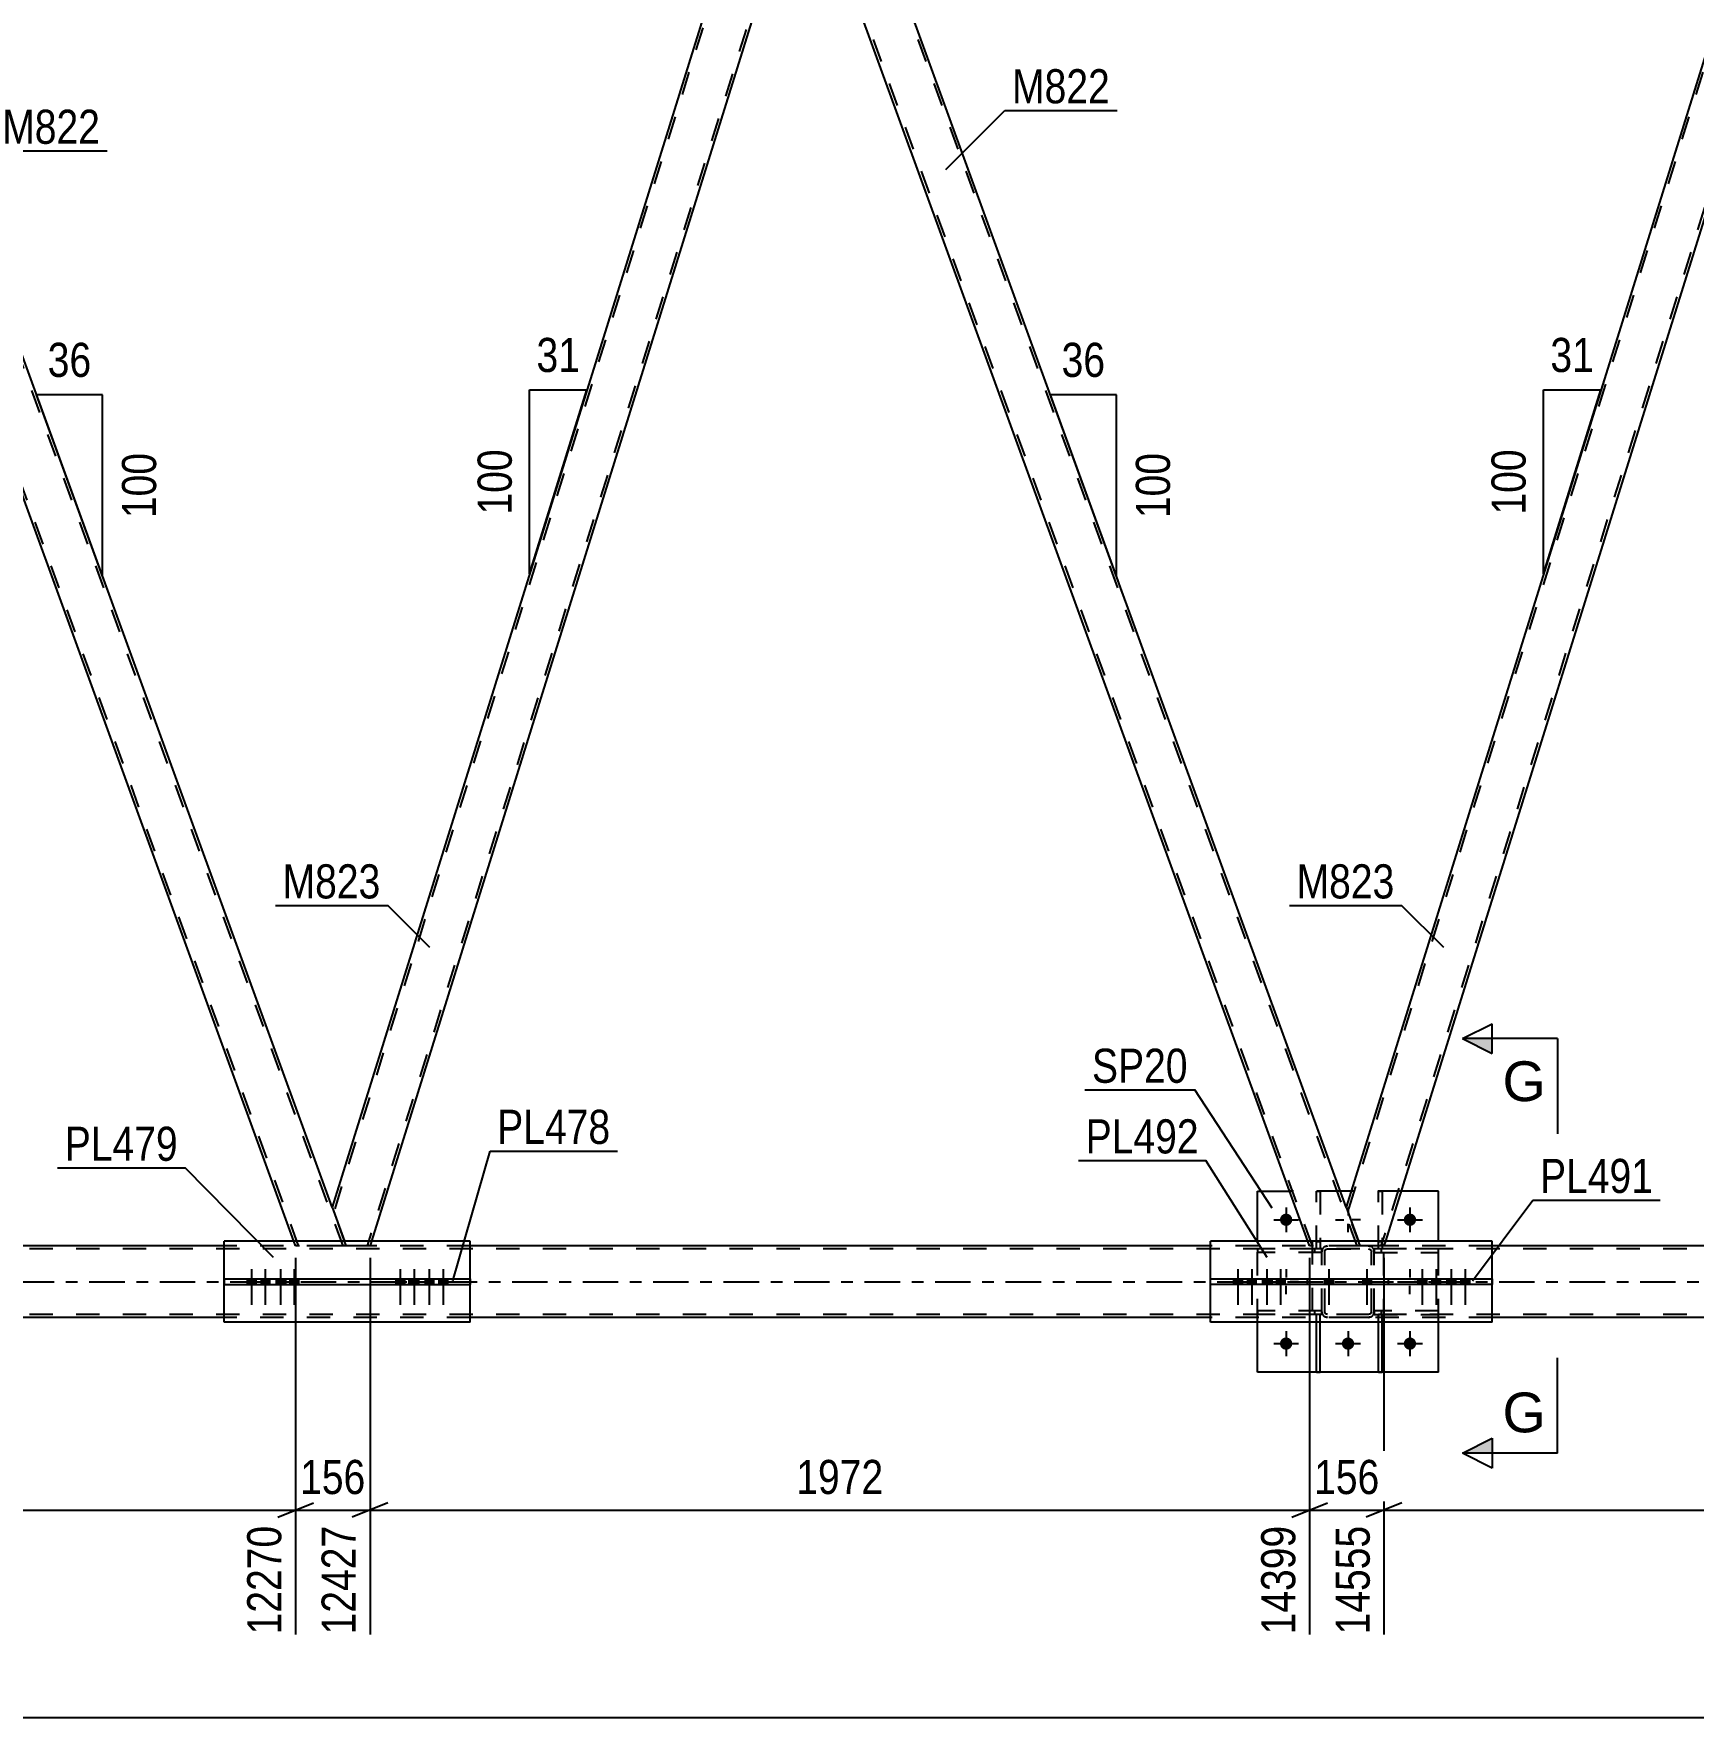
# Model space of a CAD drawing. Header units: millimetres. Extents: x -57 to 784, y -442 to 152.
# Drawn here: x 506.7 to 646.1, y -162.6 to -21.2 of the extents above; entities that cross this region are included whole.
import ezdxf

# ---------------------------------------------------------------- set-up
doc = ezdxf.new("R2010")
doc.units = ezdxf.units.MM
doc.linetypes.add('DXK_LINE_DOT2', pattern=[3.9198, 1.9599, -1.9599])
doc.linetypes.add('DXK_LINE_DOT3', pattern=[5.9187, 2.979, -0.9799, 0.9799, -0.9799])
doc.styles.add('Arial', font='ARIAL.TTF', dxfattribs={"height": 0.2})
doc.styles.add('Arial Narrow', font='ARIALN.TTF', dxfattribs={"height": 0.2})

# ---------------------------------------------------------------- blocks, each defined once
blk = doc.blocks.new('Part-761523242-6177 - 5969')
at = {"color": 2, "linetype": 'Continuous'}
for p, q in [((629.21, -122.59), (605.56, -122.59)), ((605.56, -125.75), (605.56, -122.59)), ((629.21, -125.75), (629.21, -122.59)), ((605.56, -129.39), (605.56, -126.23)), ((629.21, -129.39), (629.21, -126.23)), ((629.21, -129.39), (605.56, -129.39))]:
    blk.add_line(p, q, dxfattribs=at)
at = {"color": 7, "linetype": 'DXK_LINE_DOT2'}
for p, q in [((605.56, -126.23), (605.56, -125.75)), ((629.21, -126.23), (629.21, -125.75))]:
    blk.add_line(p, q, dxfattribs=at)
blk = doc.blocks.new('Part-761523242-6058 - 5969')
at = {"color": 2, "linetype": 'Continuous'}
for p, q in [((609.5, -122.59), (609.5, -118.4)), ((609.5, -118.4), (612.19, -118.4)), ((617.36, -118.4), (616.45, -118.4)), ((624.7, -118.4), (621.55, -118.4)), ((624.7, -122.59), (624.7, -118.4)), ((609.5, -133.6), (609.5, -129.39)), ((624.7, -133.6), (624.7, -129.39)), ((624.7, -133.6), (609.5, -133.6))]:
    blk.add_line(p, q, dxfattribs=at)
at = {"color": 7, "linetype": 'DXK_LINE_DOT2'}
for p, q in [((616.45, -118.4), (612.19, -118.4)), ((621.55, -118.4), (617.36, -118.4)), ((609.5, -129.39), (609.5, -122.59)), ((624.7, -129.39), (624.7, -122.59))]:
    blk.add_line(p, q, dxfattribs=at)
blk = doc.blocks.new('Part-761523242-6067 - 5969')
at = {"color": 7, "linetype": 'DXK_LINE_DOT2'}
for p, q in [((614.9, -123.48), (614.93, -123.3)), ((614.93, -123.3), (614.9, -123.48)), ((614.9, -128.52), (614.9, -123.48)), ((615.14, -123.48), (615.16, -123.39)), ((615.14, -128.52), (615.14, -123.48)), ((615.16, -123.39), (615.21, -123.31)), ((615.19, -123.04), (615.38, -123)), ((615.38, -123), (615.19, -123.04)), ((615.21, -123.31), (615.29, -123.26)), ((615.29, -123.26), (615.38, -123.24)), ((618.82, -123), (615.38, -123)), ((615.38, -123.24), (618.82, -123.24)), ((618.82, -123), (619, -123.04)), ((619, -123.04), (618.82, -123)), ((618.82, -123.24), (618.91, -123.26)), ((618.91, -123.26), (618.99, -123.31)), ((618.99, -123.31), (619.04, -123.39)), ((619.04, -123.39), (619.06, -123.48)), ((619.06, -128.52), (619.06, -123.48)), ((619.26, -123.3), (619.3, -123.48)), ((619.3, -123.48), (619.26, -123.3)), ((619.3, -128.52), (619.3, -123.48)), ((614.93, -128.7), (614.9, -128.52)), ((614.9, -128.52), (614.93, -128.7)), ((615.16, -128.61), (615.14, -128.52)), ((615.21, -128.69), (615.16, -128.61)), ((619.04, -128.61), (618.99, -128.69)), ((619.06, -128.52), (619.04, -128.61)), ((619.3, -128.52), (619.26, -128.7)), ((619.26, -128.7), (619.3, -128.52)), ((615.38, -129), (615.19, -128.96)), ((615.19, -128.96), (615.38, -129)), ((615.29, -128.74), (615.21, -128.69)), ((615.38, -128.76), (615.29, -128.74)), ((618.82, -128.76), (615.38, -128.76)), ((618.82, -129), (615.38, -129)), ((618.91, -128.74), (618.82, -128.76)), ((619, -128.96), (618.82, -129)), ((618.82, -129), (619, -128.96)), ((618.99, -128.69), (618.91, -128.74))]:
    blk.add_line(p, q, dxfattribs=at)
at = {"color": 7, "linetype": 'DXK_LINE_DOT3'}
blk.add_line((617.1, -126), (617.1, -126), dxfattribs=at)
at = {"color": 7, "linetype": 'DXK_LINE_DOT2'}
for centre, start, end in [((615.38, -123.48), 112.5, 157.5), ((615.38, -123.48), 112.5, 157.5), ((618.82, -123.48), 22.5, 67.5), ((618.82, -123.48), 22.5, 67.5), ((615.38, -128.52), 202.5, 247.5), ((615.38, -128.52), 202.5, 247.5), ((618.82, -128.52), 292.5, 337.5), ((618.82, -128.52), 292.5, 337.5)]:
    blk.add_arc(centre, 0.48, start, end, dxfattribs=at)
blk = doc.blocks.new('Part-761523242-6092 - 5969')
at = {"color": 7, "linetype": 'DXK_LINE_DOT2'}
for p, q in [((720.01, -123.24), (37.91, -123.24)), ((543.4, -123), (522.74, -123)), ((629.21, -123), (605.56, -123)), ((720.01, -128.76), (37.91, -128.76)), ((543.4, -129), (522.74, -129)), ((629.21, -129), (605.56, -129))]:
    blk.add_line(p, q, dxfattribs=at)
at = {"color": 2, "linetype": 'Continuous'}
for p, q in [((522.74, -123), (458.94, -123)), ((605.56, -123), (543.4, -123)), ((693.01, -123), (629.21, -123)), ((522.74, -129), (458.94, -129)), ((605.56, -129), (543.4, -129)), ((693.01, -129), (629.21, -129))]:
    blk.add_line(p, q, dxfattribs=at)
at = {"color": 7, "linetype": 'DXK_LINE_DOT3'}
blk.add_line((37.91, -126), (720.01, -126), dxfattribs=at)
blk = doc.blocks.new('Part-761523242-6102 - 5969')
at = {"color": 2, "linetype": 'Continuous'}
for p, q in [((568.38, -2.4), (531.81, -119.75)), ((571.37, -6.25), (569.97, -2.4)), ((571.37, -6.25), (535.11, -122.59)), ((531.81, -119.75), (532.84, -122.59))]:
    blk.add_line(p, q, dxfattribs=at)
at = {"color": 7, "linetype": 'DXK_LINE_DOT2'}
for p, q in [((568.76, -2), (531.94, -120.12)), ((568.51, -2), (568.38, -2.4)), ((569.82, -2), (568.51, -2)), ((569.97, -2.4), (569.82, -2)), ((571.24, -5.88), (534.73, -123)), ((532.99, -123), (532.84, -122.59)), ((535.11, -122.59), (534.98, -123)), ((534.98, -123), (532.99, -123))]:
    blk.add_line(p, q, dxfattribs=at)
blk = doc.blocks.new('Part-761523242-6107 - 5969')
at = {"color": 2, "linetype": 'Continuous'}
for p, q in [((653.52, -2.4), (616.94, -119.75)), ((656.51, -6.25), (655.1, -2.4)), ((656.51, -6.25), (620.24, -122.59)), ((616.94, -119.75), (617.97, -122.59))]:
    blk.add_line(p, q, dxfattribs=at)
at = {"color": 7, "linetype": 'DXK_LINE_DOT2'}
for p, q in [((653.89, -2), (617.07, -120.12)), ((653.64, -2), (653.52, -2.4)), ((654.96, -2), (653.64, -2)), ((655.1, -2.4), (654.96, -2)), ((656.37, -5.88), (619.86, -123)), ((618.12, -123), (617.97, -122.59)), ((620.24, -122.59), (620.12, -123)), ((620.12, -123), (618.12, -123))]:
    blk.add_line(p, q, dxfattribs=at)
blk = doc.blocks.new('Part-761523242-6112 - 5969')
at = {"color": 7, "linetype": 'DXK_LINE_DOT2'}
for p, q in [((488.95, -2), (484.69, -2)), ((486.24, -6.25), (484.69, -2)), ((528.99, -123), (484.95, -2)), ((532.73, -123), (488.69, -2)), ((489.09, -2.4), (488.95, -2)), ((532.99, -123), (531.81, -119.75)), ((528.73, -123), (528.58, -122.59)), ((532.99, -123), (528.73, -123))]:
    blk.add_line(p, q, dxfattribs=at)
at = {"color": 2, "linetype": 'Continuous'}
for p, q in [((531.81, -119.75), (489.09, -2.4)), ((528.58, -122.59), (486.24, -6.25))]:
    blk.add_line(p, q, dxfattribs=at)
blk = doc.blocks.new('Part-761523242-6117 - 5969')
at = {"color": 7, "linetype": 'DXK_LINE_DOT2'}
for p, q in [((574.08, -2), (569.82, -2)), ((571.37, -6.25), (569.82, -2)), ((614.12, -123), (570.08, -2)), ((617.87, -123), (573.83, -2)), ((574.23, -2.4), (574.08, -2)), ((618.12, -123), (616.94, -119.75)), ((613.87, -123), (613.72, -122.59)), ((618.12, -123), (613.87, -123))]:
    blk.add_line(p, q, dxfattribs=at)
at = {"color": 2, "linetype": 'Continuous'}
for p, q in [((616.94, -119.75), (574.23, -2.4)), ((613.72, -122.59), (571.37, -6.25))]:
    blk.add_line(p, q, dxfattribs=at)
blk = doc.blocks.new('Part-761523242-6187 - 5969')
at = {"color": 2, "linetype": 'Continuous'}
for p, q in [((543.4, -122.59), (522.74, -122.59)), ((522.74, -125.75), (522.74, -122.59)), ((543.4, -125.75), (543.4, -122.59)), ((522.74, -129.39), (522.74, -126.23)), ((543.4, -129.39), (543.4, -126.23)), ((543.4, -129.39), (522.74, -129.39))]:
    blk.add_line(p, q, dxfattribs=at)
at = {"color": 7, "linetype": 'DXK_LINE_DOT2'}
for p, q in [((522.74, -126.23), (522.74, -125.75)), ((543.4, -126.23), (543.4, -125.75))]:
    blk.add_line(p, q, dxfattribs=at)
blk = doc.blocks.new('Part-761523242-6418 - 5969')
at = {"color": 2, "linetype": 'Continuous'}
for p, q in [((605.56, -126.23), (605.56, -125.75)), ((605.56, -125.75), (629.21, -125.75)), ((610.74, -126.23), (610.74, -125.75)), ((613.69, -126.23), (613.69, -125.75)), ((620.49, -126.23), (620.49, -125.75)), ((629.21, -125.75), (629.21, -126.23)), ((629.21, -126.23), (605.56, -126.23))]:
    blk.add_line(p, q, dxfattribs=at)
blk = doc.blocks.new('Part-761523242-6343 - 5969')
at = {"color": 7, "linetype": 'DXK_LINE_DOT2'}
for p, q in [((619.65, -123.24), (619.65, -118.4)), ((619.65, -118.4), (619.97, -118.4)), ((619.97, -118.4), (619.97, -123.24)), ((619.65, -122.64), (619.97, -122.64)), ((619.97, -123.24), (619.65, -123.24))]:
    blk.add_line(p, q, dxfattribs=at)
blk = doc.blocks.new('Part-761523242-6345 - 5969')
at = {"color": 7, "linetype": 'DXK_LINE_DOT2'}
for p, q in [((619.97, -128.76), (619.65, -128.76)), ((619.65, -129.4), (619.65, -128.76)), ((619.65, -129.36), (619.97, -129.36)), ((619.97, -129.4), (619.97, -128.76))]:
    blk.add_line(p, q, dxfattribs=at)
at = {"color": 2, "linetype": 'Continuous'}
for p, q in [((619.65, -133.6), (619.65, -129.4)), ((619.97, -133.6), (619.97, -129.4)), ((619.65, -133.6), (619.97, -133.6))]:
    blk.add_line(p, q, dxfattribs=at)
blk = doc.blocks.new('Part-761523242-6346 - 5969')
at = {"color": 7, "linetype": 'DXK_LINE_DOT2'}
for p, q in [((620.1, -122.6), (614.1, -122.6)), ((614.1, -122.6), (614.1, -129.4)), ((620.1, -129.4), (620.1, -122.6))]:
    blk.add_line(p, q, dxfattribs=at)
at = {"color": 2, "linetype": 'Continuous'}
for p, q in [((614.1, -129.4), (614.1, -129.39)), ((620.1, -129.4), (614.1, -129.4)), ((620.1, -129.39), (620.1, -129.4))]:
    blk.add_line(p, q, dxfattribs=at)
blk = doc.blocks.new('Bolt-761523242-6492 - 5969')
at = {"linetype": 'Continuous'}
for points in [[(608.2, -125.75), (607.48, -125.75), (607.48, -126.23), (608.2, -126.23)], [(609.37, -125.75), (608.65, -125.75), (608.65, -126.23), (609.37, -126.23)], [(610.64, -125.75), (609.92, -125.75), (609.92, -126.23), (610.64, -126.23)], [(611.8, -125.75), (611.08, -125.75), (611.08, -126.23), (611.8, -126.23)]]:
    blk.add_hatch(color=1, dxfattribs=at).paths.add_polyline_path(points)
at = {"color": 1, "linetype": 'Continuous'}
for p, q in [((607.48, -125.75), (607.48, -126.23)), ((607.84, -124.95), (607.84, -127.95)), ((608.2, -125.75), (608.2, -126.23)), ((608.65, -125.75), (608.65, -126.23)), ((609.01, -124.95), (609.01, -127.95)), ((609.37, -125.75), (609.37, -126.23)), ((609.92, -125.75), (609.92, -126.23)), ((610.28, -124.95), (610.28, -127.95)), ((610.64, -125.75), (610.64, -126.23)), ((611.08, -125.75), (611.08, -126.23)), ((611.44, -124.95), (611.44, -127.95)), ((611.8, -125.75), (611.8, -126.23))]:
    blk.add_line(p, q, dxfattribs=at)
blk = doc.blocks.new('Part-761523242-6428 - 5969')
at = {"color": 2, "linetype": 'Continuous'}
for p, q in [((522.74, -125.75), (543.4, -125.75)), ((522.74, -125.75), (522.74, -126.23)), ((527.92, -126.23), (527.92, -125.75)), ((538.23, -125.75), (538.23, -126.23)), ((543.4, -125.75), (543.4, -126.23)), ((522.74, -126.23), (543.4, -126.23))]:
    blk.add_line(p, q, dxfattribs=at)
blk = doc.blocks.new('Bolt-761523242-6433 - 5969')
at = {"linetype": 'Continuous'}
for points in [[(612.42, -120.8, -1), (611.38, -120.8, -1)], [(622.82, -120.8, -1), (621.78, -120.8, -1)], [(612.42, -131.2, -1), (611.38, -131.2, -1)], [(617.62, -131.2, -1), (616.58, -131.2, -1)], [(622.82, -131.2, -1), (621.78, -131.2, -1)]]:
    blk.add_hatch(color=1, dxfattribs=at).paths.add_polyline_path(points)
at = {"color": 1, "linetype": 'Continuous'}
for p, q in [((611.9, -119.76), (611.9, -121.84)), ((617.1, -119.76), (617.1, -120.45)), ((622.3, -119.76), (622.3, -121.84)), ((610.86, -120.8), (612.94, -120.8)), ((616.06, -120.8), (616.75, -120.8)), ((617.1, -121.84), (617.1, -121.15)), ((618.14, -120.8), (617.45, -120.8)), ((621.26, -120.8), (623.34, -120.8)), ((611.9, -124.96), (611.9, -125.65)), ((622.3, -124.96), (622.3, -125.65)), ((610.86, -126), (611.55, -126)), ((611.9, -127.04), (611.9, -126.35)), ((612.94, -126), (612.25, -126)), ((621.26, -126), (621.95, -126)), ((622.3, -127.04), (622.3, -126.35)), ((623.34, -126), (622.65, -126)), ((610.86, -131.2), (612.94, -131.2)), ((611.9, -130.16), (611.9, -132.24)), ((616.06, -131.2), (618.14, -131.2)), ((617.1, -130.16), (617.1, -132.24)), ((621.26, -131.2), (623.34, -131.2)), ((622.3, -130.16), (622.3, -132.24))]:
    blk.add_line(p, q, dxfattribs=at)
blk = doc.blocks.new('Bolt-761523242-6483 - 5969')
at = {"linetype": 'Continuous'}
for points in [[(615.85, -125.75), (615.13, -125.75), (615.13, -126.23), (615.85, -126.23)], [(615.85, -125.75), (615.13, -125.75), (615.13, -126.23), (615.85, -126.23)], [(619.05, -125.75), (618.33, -125.75), (618.33, -126.23), (619.05, -126.23)], [(619.05, -125.75), (618.33, -125.75), (618.33, -126.23), (619.05, -126.23)]]:
    blk.add_hatch(color=1, dxfattribs=at).paths.add_polyline_path(points)
at = {"color": 1, "linetype": 'Continuous'}
for p, q in [((615.13, -125.75), (615.13, -126.23)), ((615.13, -125.75), (615.13, -126.23)), ((615.49, -124.95), (615.49, -127.95)), ((615.49, -124.95), (615.49, -127.95)), ((615.85, -125.75), (615.85, -126.23)), ((615.85, -125.75), (615.85, -126.23)), ((618.33, -125.75), (618.33, -126.23)), ((618.33, -125.75), (618.33, -126.23)), ((618.69, -124.95), (618.69, -127.95)), ((618.69, -124.95), (618.69, -127.95)), ((619.05, -125.75), (619.05, -126.23)), ((619.05, -125.75), (619.05, -126.23))]:
    blk.add_line(p, q, dxfattribs=at)
blk = doc.blocks.new('Bolt-761523242-6493 - 5969')
at = {"linetype": 'Continuous'}
for points in [[(623.69, -125.75), (622.97, -125.75), (622.97, -126.23), (623.69, -126.23)], [(624.85, -125.75), (624.13, -125.75), (624.13, -126.23), (624.85, -126.23)], [(626.12, -125.75), (625.4, -125.75), (625.4, -126.23), (626.12, -126.23)], [(627.29, -125.75), (626.57, -125.75), (626.57, -126.23), (627.29, -126.23)]]:
    blk.add_hatch(color=1, dxfattribs=at).paths.add_polyline_path(points)
at = {"color": 1, "linetype": 'Continuous'}
for p, q in [((622.97, -125.75), (622.97, -126.23)), ((623.33, -124.95), (623.33, -127.95)), ((623.69, -125.75), (623.69, -126.23)), ((624.13, -125.75), (624.13, -126.23)), ((624.49, -124.95), (624.49, -127.95)), ((624.85, -125.75), (624.85, -126.23)), ((625.4, -125.75), (625.4, -126.23)), ((625.76, -124.95), (625.76, -127.95)), ((626.12, -125.75), (626.12, -126.23)), ((626.57, -125.75), (626.57, -126.23)), ((626.93, -124.95), (626.93, -127.95)), ((627.29, -125.75), (627.29, -126.23))]:
    blk.add_line(p, q, dxfattribs=at)
blk = doc.blocks.new('Bolt-761523242-6497 - 5969')
at = {"linetype": 'Continuous'}
for points in [[(525.38, -125.75), (524.66, -125.75), (524.66, -126.23), (525.38, -126.23)], [(526.55, -125.75), (525.83, -125.75), (525.83, -126.23), (526.55, -126.23)], [(527.82, -125.75), (527.1, -125.75), (527.1, -126.23), (527.82, -126.23)], [(528.98, -125.75), (528.26, -125.75), (528.26, -126.23), (528.98, -126.23)]]:
    blk.add_hatch(color=1, dxfattribs=at).paths.add_polyline_path(points)
at = {"color": 1, "linetype": 'Continuous'}
for p, q in [((524.66, -125.75), (524.66, -126.23)), ((525.02, -124.95), (525.02, -127.95)), ((525.38, -125.75), (525.38, -126.23)), ((525.83, -125.75), (525.83, -126.23)), ((526.19, -124.95), (526.19, -127.95)), ((526.55, -125.75), (526.55, -126.23)), ((527.1, -125.75), (527.1, -126.23)), ((527.46, -124.95), (527.46, -127.95)), ((527.82, -125.75), (527.82, -126.23)), ((528.26, -125.75), (528.26, -126.23)), ((528.62, -124.95), (528.62, -127.95)), ((528.98, -125.75), (528.98, -126.23))]:
    blk.add_line(p, q, dxfattribs=at)
blk = doc.blocks.new('Bolt-761523242-6498 - 5969')
at = {"linetype": 'Continuous'}
for points in [[(537.88, -125.75), (537.16, -125.75), (537.16, -126.23), (537.88, -126.23)], [(539.05, -125.75), (538.33, -125.75), (538.33, -126.23), (539.05, -126.23)], [(540.32, -125.75), (539.6, -125.75), (539.6, -126.23), (540.32, -126.23)], [(541.49, -125.75), (540.77, -125.75), (540.77, -126.23), (541.49, -126.23)]]:
    blk.add_hatch(color=1, dxfattribs=at).paths.add_polyline_path(points)
at = {"color": 1, "linetype": 'Continuous'}
for p, q in [((537.16, -125.75), (537.16, -126.23)), ((537.52, -124.95), (537.52, -127.95)), ((537.88, -125.75), (537.88, -126.23)), ((538.33, -125.75), (538.33, -126.23)), ((538.69, -124.95), (538.69, -127.95)), ((539.05, -125.75), (539.05, -126.23)), ((539.6, -125.75), (539.6, -126.23)), ((539.96, -124.95), (539.96, -127.95)), ((540.32, -125.75), (540.32, -126.23)), ((540.77, -125.75), (540.77, -126.23)), ((541.13, -124.95), (541.13, -127.95)), ((541.49, -125.75), (541.49, -126.23))]:
    blk.add_line(p, q, dxfattribs=at)
blk = doc.blocks.new('Part-761523242-6556 - 5969')
at = {"color": 7, "linetype": 'DXK_LINE_DOT2'}
for p, q in [((614.77, -128.76), (614.45, -128.76)), ((614.45, -129.4), (614.45, -128.76)), ((614.45, -129.36), (614.77, -129.36)), ((614.77, -129.4), (614.77, -128.76))]:
    blk.add_line(p, q, dxfattribs=at)
at = {"color": 2, "linetype": 'Continuous'}
for p, q in [((614.45, -133.6), (614.45, -129.4)), ((614.77, -133.6), (614.77, -129.4)), ((614.45, -133.6), (614.77, -133.6))]:
    blk.add_line(p, q, dxfattribs=at)
blk = doc.blocks.new('Part-761523242-6557 - 5969')
at = {"color": 7, "linetype": 'DXK_LINE_DOT2'}
for p, q in [((614.45, -123.24), (614.45, -118.4)), ((614.45, -118.4), (614.77, -118.4)), ((614.77, -118.4), (614.77, -123.24)), ((614.45, -122.64), (614.77, -122.64)), ((614.77, -123.24), (614.45, -123.24))]:
    blk.add_line(p, q, dxfattribs=at)
blk = doc.blocks.new('Part-761523242-6558 - 5969')
at = {"color": 7, "linetype": 'DXK_LINE_DOT2'}
for p, q in [((614.9, -128.44), (609.5, -128.44)), ((609.5, -128.44), (609.5, -128.76)), ((614.3, -128.76), (614.3, -128.44)), ((614.9, -128.76), (614.9, -128.44)), ((614.9, -128.76), (609.5, -128.76))]:
    blk.add_line(p, q, dxfattribs=at)
blk = doc.blocks.new('Part-761523242-6559 - 5969')
at = {"color": 7, "linetype": 'DXK_LINE_DOT2'}
for p, q in [((614.9, -123.24), (609.5, -123.24)), ((609.5, -123.24), (609.5, -123.56)), ((614.9, -123.56), (609.5, -123.56)), ((614.3, -123.56), (614.3, -123.24)), ((614.9, -123.56), (614.9, -123.24))]:
    blk.add_line(p, q, dxfattribs=at)
blk = doc.blocks.new('Part-761523242-6560 - 5969')
at = {"color": 7, "linetype": 'DXK_LINE_DOT2'}
for p, q in [((624.7, -128.44), (619.3, -128.44)), ((619.3, -128.44), (619.3, -128.76)), ((619.9, -128.76), (619.9, -128.44)), ((624.7, -128.76), (624.7, -128.44)), ((619.3, -128.76), (624.7, -128.76))]:
    blk.add_line(p, q, dxfattribs=at)
blk = doc.blocks.new('Part-761523242-6561 - 5969')
at = {"color": 7, "linetype": 'DXK_LINE_DOT2'}
for p, q in [((624.7, -123.24), (619.3, -123.24)), ((619.3, -123.24), (619.3, -123.56)), ((619.3, -123.56), (624.7, -123.56)), ((619.9, -123.56), (619.9, -123.24)), ((624.7, -123.56), (624.7, -123.24))]:
    blk.add_line(p, q, dxfattribs=at)
blk = doc.blocks.new('StraightDimension-761523242-26417 - 5969')
at = {"color": 7, "linetype": 'Continuous'}
blk.add_line((-0.64, -162.58), (732.91, -162.58), dxfattribs=at)
blk = doc.blocks.new('AngleDimension-761523242-21198 - 5969')
at = {"color": 7, "linetype": 'Continuous'}
for p, q in [((512.52, -51.53), (506.98, -51.53)), ((512.52, -66.76), (506.98, -51.53)), ((512.52, -66.76), (512.52, -51.53)), ((513.07, -68.27), (512.52, -66.76))]:
    blk.add_line(p, q, dxfattribs=at)
at = {"color": 0}
for points in [[(512.18, -50.63), (512.18, -46.43), (507.32, -46.43), (507.32, -50.63)], [(517.62, -55.8), (513.42, -55.8), (513.42, -62.49), (517.62, -62.49)]]:
    blk.add_wipeout(points, dxfattribs=at)
at = {"color": 3, "style": 'Arial Narrow'}
blk.add_text('36', height=2.863, dxfattribs=at).set_placement((507.92, -50.03))
blk.add_text('100', height=2.863, rotation=90.0002, dxfattribs=at).set_placement((517.02, -61.89))
blk = doc.blocks.new('StraightDimension-761523242-25932 - 5969')
at = {"color": 7, "linetype": 'Continuous'}
for p, q in [((620.12, -124), (620.12, -155.62)), ((699, -124), (699, -155.62)), ((621.62, -144.58), (618.62, -145.78)), ((620.12, -145.18), (699, -145.18)), ((697.5, -145.78), (700.5, -144.58))]:
    blk.add_line(p, q, dxfattribs=at)
at = {"color": 0}
blk.add_wipeout([(663.81, -144.43), (663.81, -140.23), (655.3, -140.23), (655.3, -144.43)], dxfattribs=at)
at = {"color": 3, "style": 'Arial Narrow'}
blk.add_text('1972', height=2.863, dxfattribs=at).set_placement((655.9, -143.83))
at = {"color": 0, "linetype": 'Continuous'}
blk.add_wipeout([(698.4, -145.88), (694.2, -145.88), (694.2, -156.22), (698.4, -156.22)], dxfattribs=at)
at = {"color": 3, "linetype": 'Continuous', "style": 'Arial Narrow'}
blk.add_text('16527', height=2.863, rotation=90.0002, dxfattribs=at).set_placement((697.8, -155.62))
blk = doc.blocks.new('AngleDimension-761523242-21224 - 5969')
at = {"color": 7, "linetype": 'Continuous'}
for p, q in [((633.51, -51.12), (638.33, -51.12)), ((633.51, -66.58), (638.33, -51.12)), ((633.51, -66.58), (633.51, -51.12)), ((634.19, -64.4), (638.33, -51.12))]:
    blk.add_line(p, q, dxfattribs=at)
at = {"color": 0}
for points in [[(638.35, -50.22), (638.35, -46.02), (633.49, -46.02), (633.49, -50.22)], [(632.61, -55.51), (628.41, -55.51), (628.41, -62.19), (632.61, -62.19)]]:
    blk.add_wipeout(points, dxfattribs=at)
at = {"color": 3, "style": 'Arial Narrow'}
blk.add_text('31', height=2.863, dxfattribs=at).set_placement((634.09, -49.62))
blk.add_text('100', height=2.863, rotation=90.0002, dxfattribs=at).set_placement((632.01, -61.59))
blk = doc.blocks.new('StraightDimension-761523242-25935 - 5969')
at = {"color": 7, "linetype": 'Continuous'}
for p, q in [((528.73, -124), (528.73, -155.62)), ((534.98, -124), (534.98, -155.62)), ((527.23, -145.78), (530.23, -144.58)), ((528.73, -145.18), (534.98, -145.18)), ((536.48, -144.58), (533.48, -145.78))]:
    blk.add_line(p, q, dxfattribs=at)
at = {"color": 0}
blk.add_wipeout([(535.2, -144.43), (535.2, -140.23), (528.51, -140.23), (528.51, -144.43)], dxfattribs=at)
at = {"color": 0, "linetype": 'Continuous'}
blk.add_wipeout([(534.38, -145.88), (530.18, -145.88), (530.18, -156.22), (534.38, -156.22)], dxfattribs=at)
at = {"color": 3, "style": 'Arial Narrow'}
blk.add_text('156', height=2.863, dxfattribs=at).set_placement((529.11, -143.83))
at = {"color": 3, "linetype": 'Continuous', "style": 'Arial Narrow'}
blk.add_text('12427', height=2.863, rotation=90.0002, dxfattribs=at).set_placement((533.78, -155.62))
blk = doc.blocks.new('AngleDimension-761523242-21196 - 5969')
at = {"color": 7, "linetype": 'Continuous'}
for p, q in [((548.38, -51.12), (553.2, -51.12)), ((548.38, -66.58), (553.2, -51.12)), ((548.38, -66.58), (548.38, -51.12)), ((549.06, -64.4), (553.2, -51.12))]:
    blk.add_line(p, q, dxfattribs=at)
at = {"color": 0}
for points in [[(553.22, -50.22), (553.22, -46.02), (548.36, -46.02), (548.36, -50.22)], [(547.48, -55.51), (543.28, -55.51), (543.28, -62.19), (547.48, -62.19)]]:
    blk.add_wipeout(points, dxfattribs=at)
at = {"color": 3, "style": 'Arial Narrow'}
blk.add_text('31', height=2.863, dxfattribs=at).set_placement((548.96, -49.62))
blk.add_text('100', height=2.863, rotation=90.0002, dxfattribs=at).set_placement((546.88, -61.59))
blk = doc.blocks.new('AngleDimension-761523242-21226 - 5969')
at = {"color": 7, "linetype": 'Continuous'}
for p, q in [((597.65, -51.53), (592.11, -51.53)), ((597.65, -66.76), (592.11, -51.53)), ((597.65, -66.76), (597.65, -51.53)), ((598.2, -68.27), (597.65, -66.76))]:
    blk.add_line(p, q, dxfattribs=at)
at = {"color": 0}
for points in [[(597.31, -50.63), (597.31, -46.43), (592.45, -46.43), (592.45, -50.63)], [(602.75, -55.8), (598.55, -55.8), (598.55, -62.49), (602.75, -62.49)]]:
    blk.add_wipeout(points, dxfattribs=at)
at = {"color": 3, "style": 'Arial Narrow'}
blk.add_text('36', height=2.863, dxfattribs=at).set_placement((593.05, -50.03))
blk.add_text('100', height=2.863, rotation=90.0002, dxfattribs=at).set_placement((602.15, -61.89))
blk = doc.blocks.new('StraightDimension-761523242-25933 - 5969')
at = {"color": 7, "linetype": 'Continuous'}
for p, q in [((613.87, -124), (613.87, -155.62)), ((620.12, -124), (620.12, -155.62)), ((612.37, -145.78), (615.37, -144.58)), ((613.87, -145.18), (620.12, -145.18)), ((621.62, -144.58), (618.62, -145.78))]:
    blk.add_line(p, q, dxfattribs=at)
at = {"color": 0}
blk.add_wipeout([(620.33, -144.43), (620.33, -140.23), (613.65, -140.23), (613.65, -144.43)], dxfattribs=at)
at = {"color": 0, "linetype": 'Continuous'}
blk.add_wipeout([(619.52, -145.88), (615.32, -145.88), (615.32, -156.22), (619.52, -156.22)], dxfattribs=at)
at = {"color": 3, "style": 'Arial Narrow'}
blk.add_text('156', height=2.863, dxfattribs=at).set_placement((614.25, -143.83))
at = {"color": 3, "linetype": 'Continuous', "style": 'Arial Narrow'}
blk.add_text('14555', height=2.863, rotation=90.0002, dxfattribs=at).set_placement((618.92, -155.62))
blk = doc.blocks.new('StraightDimension-761523242-25934 - 5969')
at = {"color": 7, "linetype": 'Continuous'}
for p, q in [((534.98, -124), (534.98, -155.62)), ((613.87, -124), (613.87, -155.62)), ((536.48, -144.58), (533.48, -145.78)), ((534.98, -145.18), (613.87, -145.18)), ((612.37, -145.78), (615.37, -144.58))]:
    blk.add_line(p, q, dxfattribs=at)
at = {"color": 0}
blk.add_wipeout([(578.68, -144.43), (578.68, -140.23), (570.17, -140.23), (570.17, -144.43)], dxfattribs=at)
at = {"color": 3, "style": 'Arial Narrow'}
blk.add_text('1972', height=2.863, dxfattribs=at).set_placement((570.77, -143.83))
at = {"color": 0, "linetype": 'Continuous'}
blk.add_wipeout([(613.27, -145.88), (609.07, -145.88), (609.07, -156.22), (613.27, -156.22)], dxfattribs=at)
at = {"color": 3, "linetype": 'Continuous', "style": 'Arial Narrow'}
blk.add_text('14399', height=2.863, rotation=90.0002, dxfattribs=at).set_placement((612.67, -155.62))
blk = doc.blocks.new('StraightDimension-761523242-25936 - 5969')
at = {"color": 7, "linetype": 'Continuous'}
for p, q in [((449.85, -124), (449.85, -155.62)), ((528.73, -124), (528.73, -155.62)), ((451.35, -144.58), (448.35, -145.78)), ((449.85, -145.18), (528.73, -145.18)), ((527.23, -145.78), (530.23, -144.58))]:
    blk.add_line(p, q, dxfattribs=at)
at = {"color": 0}
blk.add_wipeout([(493.55, -144.43), (493.55, -140.23), (485.03, -140.23), (485.03, -144.43)], dxfattribs=at)
at = {"color": 3, "style": 'Arial Narrow'}
blk.add_text('1972', height=2.863, dxfattribs=at).set_placement((485.63, -143.83))
at = {"color": 0, "linetype": 'Continuous'}
blk.add_wipeout([(528.13, -145.88), (523.93, -145.88), (523.93, -156.22), (528.13, -156.22)], dxfattribs=at)
at = {"color": 3, "linetype": 'Continuous', "style": 'Arial Narrow'}
blk.add_text('12270', height=2.863, rotation=90.0002, dxfattribs=at).set_placement((527.53, -155.62))
blk = doc.blocks.new('Mark-761523242-6054 - 5969')
at = {"color": 0}
blk.add_wipeout([(603.64, -109.3), (603.64, -106.3), (595.6, -106.3), (595.6, -109.3)], dxfattribs=at)
blk.add_wipeout([(603.64, -109.3), (603.64, -106.3), (595.6, -106.3), (595.6, -109.3)], dxfattribs=at)
at = {"color": 30, "linetype": 'Continuous'}
for p in [(595, -109.9), (610.74, -119.84)]:
    blk.add_line(p, (604.24, -109.9), dxfattribs=at)
at = {"color": 3, "style": 'Arial Narrow'}
blk.add_text('SP20', height=2.863, dxfattribs=at).set_placement((595.6, -109.3))
blk = doc.blocks.new('Mark-761523242-20969 - 5969')
at = {"color": 0}
blk.add_wipeout([(597.12, -27.06), (597.12, -24.06), (588.89, -24.06), (588.89, -27.06)], dxfattribs=at)
blk.add_wipeout([(597.12, -27.06), (597.12, -24.06), (588.89, -24.06), (588.89, -27.06)], dxfattribs=at)
at = {"color": 30, "linetype": 'Continuous'}
for p, q in [((583.34, -32.61), (588.29, -27.66)), ((588.29, -27.66), (597.72, -27.66))]:
    blk.add_line(p, q, dxfattribs=at)
at = {"color": 3, "style": 'Arial Narrow'}
blk.add_text('M822', height=2.863, dxfattribs=at).set_placement((588.89, -27.06))
blk = doc.blocks.new('Mark-761523242-20960 - 5969')
at = {"color": 0}
blk.add_wipeout([(535.87, -93.82), (535.87, -90.82), (527.64, -90.82), (527.64, -93.82)], dxfattribs=at)
blk.add_wipeout([(535.87, -93.82), (535.87, -90.82), (527.64, -90.82), (527.64, -93.82)], dxfattribs=at)
at = {"color": 30, "linetype": 'Continuous'}
for p in [(527.04, -94.42), (540, -97.95)]:
    blk.add_line(p, (536.47, -94.42), dxfattribs=at)
at = {"color": 3, "style": 'Arial Narrow'}
blk.add_text('M823', height=2.863, dxfattribs=at).set_placement((527.64, -93.82))
blk = doc.blocks.new('Mark-761523242-6173 - 5969')
at = {"color": 0}
blk.add_wipeout([(604.57, -115.23), (604.57, -112.23), (595.07, -112.23), (595.07, -115.23)], dxfattribs=at)
blk.add_wipeout([(604.57, -115.23), (604.57, -112.23), (595.07, -112.23), (595.07, -115.23)], dxfattribs=at)
at = {"color": 30, "linetype": 'Continuous'}
for p in [(594.47, -115.83), (610.3, -123.96)]:
    blk.add_line(p, (605.17, -115.83), dxfattribs=at)
at = {"color": 3, "style": 'Arial Narrow'}
blk.add_text('PL492', height=2.863, dxfattribs=at).set_placement((595.07, -115.23))
blk = doc.blocks.new('Mark-761523242-6183 - 5969')
at = {"color": 0}
blk.add_wipeout([(518.85, -115.85), (518.85, -112.85), (509.35, -112.85), (509.35, -115.85)], dxfattribs=at)
blk.add_wipeout([(518.85, -115.85), (518.85, -112.85), (509.35, -112.85), (509.35, -115.85)], dxfattribs=at)
at = {"color": 30, "linetype": 'Continuous'}
for p in [(508.75, -116.45), (526.89, -123.96)]:
    blk.add_line(p, (519.45, -116.45), dxfattribs=at)
at = {"color": 3, "style": 'Arial Narrow'}
blk.add_text('PL479', height=2.863, dxfattribs=at).set_placement((509.35, -115.85))
blk = doc.blocks.new('Mark-761523242-20966 - 5969')
at = {"color": 0}
blk.add_wipeout([(512.32, -30.46), (512.32, -27.46), (504.1, -27.46), (504.1, -30.46)], dxfattribs=at)
blk.add_wipeout([(512.32, -30.46), (512.32, -27.46), (504.1, -27.46), (504.1, -30.46)], dxfattribs=at)
at = {"color": 30, "linetype": 'Continuous'}
for p, q in [((498.55, -36.01), (503.5, -31.06)), ((503.5, -31.06), (512.92, -31.06))]:
    blk.add_line(p, q, dxfattribs=at)
at = {"color": 3, "style": 'Arial Narrow'}
blk.add_text('M822', height=2.863, dxfattribs=at).set_placement((504.1, -30.46))
blk = doc.blocks.new('Mark-761523242-6414 - 5969')
at = {"color": 0}
blk.add_wipeout([(642.72, -118.55), (642.72, -115.55), (633.22, -115.55), (633.22, -118.55)], dxfattribs=at)
blk.add_wipeout([(642.72, -118.55), (642.72, -115.55), (633.22, -115.55), (633.22, -118.55)], dxfattribs=at)
at = {"color": 30, "linetype": 'Continuous'}
for p, q in [((627.54, -125.94), (632.62, -119.15)), ((632.62, -119.15), (643.32, -119.15))]:
    blk.add_line(p, q, dxfattribs=at)
at = {"color": 3, "style": 'Arial Narrow'}
blk.add_text('PL491', height=2.863, dxfattribs=at).set_placement((633.22, -118.55))
blk = doc.blocks.new('Mark-761523242-6424 - 5969')
at = {"color": 0}
blk.add_wipeout([(555.16, -114.43), (555.16, -111.43), (545.66, -111.43), (545.66, -114.43)], dxfattribs=at)
blk.add_wipeout([(555.16, -114.43), (555.16, -111.43), (545.66, -111.43), (545.66, -114.43)], dxfattribs=at)
at = {"color": 30, "linetype": 'Continuous'}
for p, q in [((541.94, -125.94), (545.06, -115.03)), ((545.06, -115.03), (555.76, -115.03))]:
    blk.add_line(p, q, dxfattribs=at)
at = {"color": 3, "style": 'Arial Narrow'}
blk.add_text('PL478', height=2.863, dxfattribs=at).set_placement((545.66, -114.43))
blk = doc.blocks.new('SectionMark-761523242-31260 - 5969')
at = {"linetype": 'Continuous'}
for points in [[(629.2, -105.59), (629.2, -106.84), (626.7, -105.59)], [(629.2, -139.15), (629.2, -140.4), (626.7, -140.4)]]:
    blk.add_hatch(color=6, dxfattribs=at).paths.add_polyline_path(points)
at = {"color": 6, "linetype": 'Continuous'}
for p, q in [((626.7, -105.59), (629.2, -104.34)), ((629.2, -106.84), (629.2, -104.34)), ((634.7, -105.59), (626.7, -105.59)), ((626.7, -105.59), (629.2, -106.84)), ((634.7, -105.59), (634.7, -113.59)), ((634.7, -140.4), (634.7, -132.4)), ((626.7, -140.4), (629.2, -139.15)), ((629.2, -139.15), (629.2, -141.65)), ((634.7, -140.4), (626.7, -140.4)), ((629.2, -141.65), (626.7, -140.4))]:
    blk.add_line(p, q, dxfattribs=at)
at = {"color": 0, "linetype": 'Continuous'}
for points in [[(633.7, -110.84), (633.7, -107.34), (630.07, -107.34), (630.07, -110.84)], [(633.7, -138.65), (633.7, -135.15), (630.07, -135.15), (630.07, -138.65)]]:
    blk.add_wipeout(points, dxfattribs=at)
at = {"color": 3, "linetype": 'Continuous', "style": 'Arial'}
for p in [(630.07, -110.84), (630.07, -138.65)]:
    blk.add_text('G', height=3.34, dxfattribs=at).set_placement(p)
blk = doc.blocks.new('Mark-761523242-20963 - 5969')
at = {"color": 0}
blk.add_wipeout([(621, -93.82), (621, -90.82), (612.78, -90.82), (612.78, -93.82)], dxfattribs=at)
blk.add_wipeout([(621, -93.82), (621, -90.82), (612.78, -90.82), (612.78, -93.82)], dxfattribs=at)
at = {"color": 30, "linetype": 'Continuous'}
for p in [(612.18, -94.42), (625.14, -97.95)]:
    blk.add_line(p, (621.6, -94.42), dxfattribs=at)
at = {"color": 3, "style": 'Arial Narrow'}
blk.add_text('M823', height=2.863, dxfattribs=at).set_placement((612.78, -93.82))

msp = doc.modelspace()

# ---------------------------------------------------------------- block references
for name in ['Part-761523242-6112 - 5969', 'Part-761523242-6102 - 5969', 'Part-761523242-6117 - 5969', 'Part-761523242-6107 - 5969', 'Part-761523242-6058 - 5969', 'Part-761523242-6557 - 5969', 'Part-761523242-6343 - 5969', 'Bolt-761523242-6433 - 5969', 'Part-761523242-6187 - 5969', 'Part-761523242-6177 - 5969', 'Part-761523242-6346 - 5969', 'Part-761523242-6092 - 5969', 'Part-761523242-6559 - 5969', 'Part-761523242-6067 - 5969', 'Part-761523242-6561 - 5969', 'Part-761523242-6428 - 5969', 'Bolt-761523242-6497 - 5969', 'Bolt-761523242-6498 - 5969', 'Part-761523242-6418 - 5969', 'Bolt-761523242-6492 - 5969', 'Bolt-761523242-6483 - 5969', 'Bolt-761523242-6493 - 5969', 'Part-761523242-6558 - 5969', 'Part-761523242-6560 - 5969', 'Part-761523242-6556 - 5969', 'Part-761523242-6345 - 5969']:
    msp.add_blockref(name, (0, 0))

# ---------------------------------------------------------------- next in the draw order: block references
msp.add_blockref('StraightDimension-761523242-26417 - 5969', (0, 0))

# ---------------------------------------------------------------- next in the draw order: block references
for name in ['Mark-761523242-20969 - 5969', 'Mark-761523242-20966 - 5969', 'AngleDimension-761523242-21198 - 5969', 'AngleDimension-761523242-21196 - 5969', 'AngleDimension-761523242-21226 - 5969', 'AngleDimension-761523242-21224 - 5969', 'Mark-761523242-20960 - 5969', 'Mark-761523242-20963 - 5969', 'Mark-761523242-6054 - 5969', 'StraightDimension-761523242-25935 - 5969', 'StraightDimension-761523242-25932 - 5969']:
    msp.add_blockref(name, (0, 0))

# ---------------------------------------------------------------- next in the draw order: block references
for name in ['Mark-761523242-6414 - 5969', 'StraightDimension-761523242-25936 - 5969', 'StraightDimension-761523242-25933 - 5969']:
    msp.add_blockref(name, (0, 0))

# ---------------------------------------------------------------- next in the draw order: block references
for name in ['SectionMark-761523242-31260 - 5969', 'Mark-761523242-6183 - 5969', 'StraightDimension-761523242-25934 - 5969']:
    msp.add_blockref(name, (0, 0))

# ---------------------------------------------------------------- next in the draw order: block references
for name in ['Mark-761523242-6424 - 5969', 'Mark-761523242-6173 - 5969']:
    msp.add_blockref(name, (0, 0))

doc.saveas('drawing.dxf')
